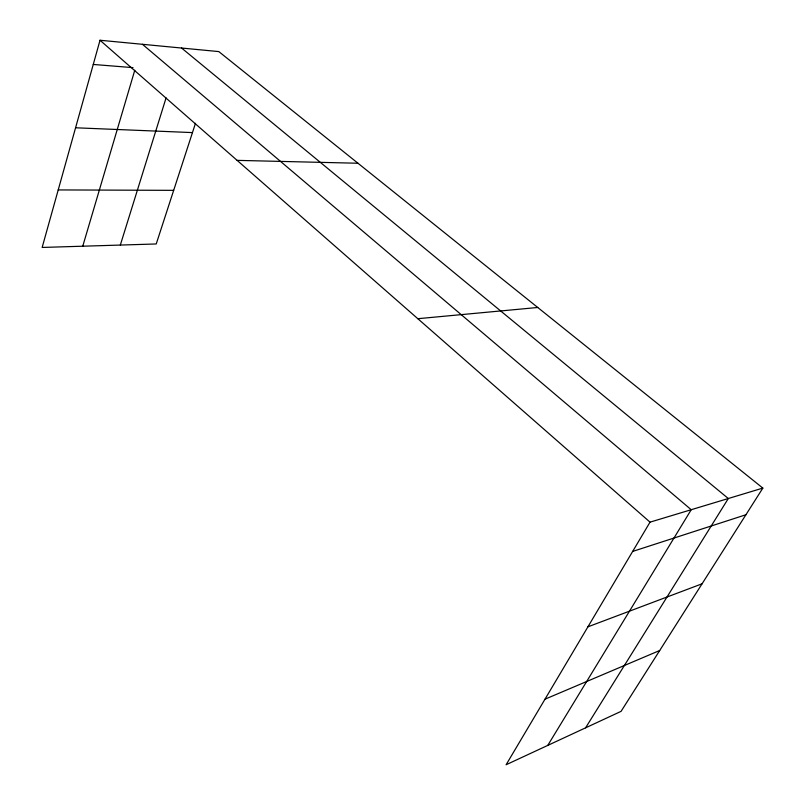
<?xml version="1.0" encoding="UTF-8"?>
<svg xmlns="http://www.w3.org/2000/svg" width="805" height="805" viewBox="0 0 805 805"><rect width="100%" height="100%" fill="white"/><g stroke="black" fill="none" stroke-linecap="round" stroke-linejoin="round"><path stroke-width="1.21" d="M762.848 488.092L650.027 522.153L506.103 764.75L621.058 711.358L762.848 488.092L218.809 51.59L100.021 40.25L42.152 247.447L156.23 243.965L195.474 123.316M82.754 246.209L134.777 70.236M120.327 245.062L166.082 97.868M547.762 745.4L691.223 509.716L142.445 44.295M585.577 727.831L728.314 498.516L181.568 48.028M544.995 699.193L659.698 650.51M587.922 626.833L702.071 583.796M632.66 551.425L745.913 514.757M417.825 318.7L537.74 307.48M58.212 189.93L173.679 190.342M237.113 160.366L357.973 163.244M75.569 127.784L192.455 132.594M93.259 64.45L133.006 67.64M100.021 40.25L650.027 522.153"/></g></svg>
